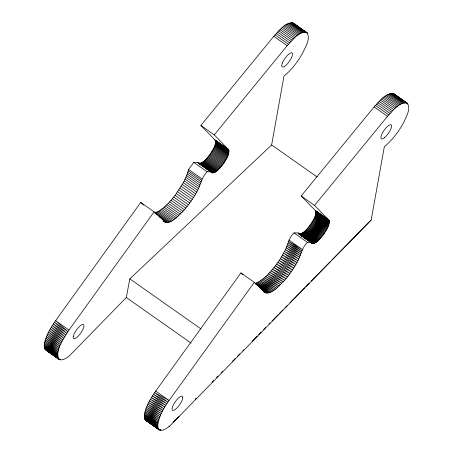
<?xml version="1.0" encoding="UTF-8"?>
<svg xmlns="http://www.w3.org/2000/svg" width="453" height="453" viewBox="0 0 453 453"><rect width="100%" height="100%" fill="white"/><g stroke="black" fill="none" stroke-linecap="round" stroke-linejoin="round"><path stroke-width="0.68" d="M144.348 417.066C144.733 407.372 150.475 398.861 155.707 391.052L240.928 272.916L254.297 282.332L263.504 290.588C269.088 298.148 278.952 285.424 283.261 281.817C288.097 276.506 292.332 270.651 295.911 264.427C300.662 257.412 301.194 248.408 307.383 242.315L311.443 242.355C315.413 246.115 320.707 237.44 323.221 234.96C325.786 230.639 330.832 225.011 328.555 219.796L314.541 205.407L301.171 195.99L374.133 106.914C379.382 101.653 385.361 92.395 393.765 93.726L407.128 103.142C411.432 108.771 406.137 116.54 403.9 122.089C398.9 131.342 392.519 140.034 384.331 146.704L371.177 220.011L169.462 426.307C166.596 428.295 162.695 431.692 159.054 429.71L145.271 419.88L144.445 417.926L144.394 415.073L157.916 423.329L157.808 427.309L159.054 429.71L145.271 419.88L158.618 429.268L144.915 419.331L158.261 428.719L144.637 418.68L157.995 428.062L144.445 417.926L157.808 427.309L144.348 417.066L157.706 426.454L144.32 416.12L157.689 425.503L144.394 415.073L157.757 424.455M205.022 167.91L198.114 163.001C203.289 164.501 207.117 157.531 210.147 154.201C212.468 150.079 217.151 144.705 214.892 139.83L200.894 125.453L273.771 36.319C279.014 31.059 284.977 21.789 293.374 23.114L307.23 32.899C310.588 39.524 305.328 47.089 302.638 53.109C297.746 61.71 291.692 69.83 283.974 76.098L271.636 144.954L129.818 278.867L126.308 297.53L69.388 355.865C66.523 357.853 62.644 361.268 58.998 359.308L46.104 350.214C42.809 347.802 44.592 342.91 45.425 339.665C47.718 332.808 51.432 326.511 55.606 320.639L140.724 202.434L154.105 211.84L163.301 220.084C168.878 227.638 178.731 214.898 183.029 211.296C187.859 205.979 192.089 200.124 195.662 193.895C200.413 186.874 200.945 177.876 207.129 171.772L211.177 171.812C215.147 175.566 220.43 166.885 222.944 164.411C225.503 160.085 230.543 154.45 228.272 149.241L214.269 134.864L200.894 125.453M154.105 211.84L68.986 330.05C64.456 337.836 54.388 349.993 58.998 359.308M168.239 222.344L154.858 212.933L159.133 211.024L164.19 207.248L169.654 201.885L175.09 195.356L183.301 182.661L186.625 175.645L188.618 169.49L193.748 162.367L197.802 162.401L211.177 171.812M298.074 232.933L311.443 242.355L298.074 232.933L294.02 232.893C288.533 237.876 287.938 245.232 284.501 251.381C281.896 256.477 278.788 261.307 275.339 265.871C269.716 272.734 263.725 280.379 255.084 283.431L267.547 293L258.64 286.721M254.297 282.332L169.077 400.469C164.224 407.423 159.649 414.925 157.916 423.329L144.547 413.946L158.154 422.122L144.779 412.74L158.476 420.837L145.102 411.46L158.878 419.489L145.509 410.101L159.371 418.068L145.991 408.68L159.932 416.596L146.551 407.213L160.566 415.078L147.191 405.695L161.279 413.515L147.899 404.127L162.061 411.919L148.675 402.536L162.899 410.31L149.524 400.911L163.799 408.674L150.424 399.269L164.762 407.015L151.387 397.609L165.775 405.367L152.406 395.956L166.834 403.719L153.465 394.303L167.938 402.077L154.569 392.666L169.077 400.469L155.707 391.052M214.269 134.864L287.145 45.725C292.23 40.883 299.088 29.983 307.23 32.899M314.541 205.407L387.502 116.33C392.751 111.076 398.731 101.812 407.128 103.142M195.237 399.206L196.228 398.198M212.089 382.043L213.578 380.531M216.551 377.502L218.035 375.99M221.506 372.457L222.497 371.443M232.412 361.347L235.384 358.317M237.366 356.301L239.841 353.776M242.819 350.747L243.81 349.739M252.236 341.16L257.191 336.109M258.674 334.597L261.154 332.072M263.635 329.546L265.617 327.53M269.082 323.997L270.073 322.983M272.055 320.967L278.499 314.405M279.49 313.397L282.961 309.863M284.943 307.842L287.423 305.316M289.897 302.797L304.767 287.649M305.758 286.641L309.229 283.108M311.211 281.087L330.537 261.404M332.026 259.886L371.177 220.011M173.023 422.156L179.105 416.443M298.867 233.907C304.393 233.867 307.83 227.785 310.996 223.941C313.097 220.033 317.428 214.92 315.192 210.379L301.171 195.99M47.367 350.526L46.104 350.214M146.823 420.843L145.713 420.305L160.158 430.254L152.378 424.767M68.986 330.05L55.606 320.639L67.848 331.664L54.468 322.253L66.738 333.3L53.369 323.889L65.685 334.954L52.305 325.543L64.666 336.613L51.297 327.191L63.703 338.266L50.334 328.844L62.803 339.914L49.434 330.486L61.959 341.539L48.601 332.094L61.183 343.131L47.82 333.697L60.476 344.699L47.106 335.254L59.836 346.217L46.472 336.777L59.281 347.683L45.912 338.244L58.794 349.104L45.425 339.665L58.386 350.463L45.023 341.013L58.069 351.743L44.694 342.304L57.831 352.949L44.456 343.51L57.678 354.082L44.23 345.684L57.61 355.129L44.252 346.63L57.633 356.075L44.349 347.491L57.735 356.93L44.541 348.244L57.922 357.683L44.807 348.901L59.519 359.637L46.699 350.429L48.935 351.998M261.806 289.45L263.504 290.588L261.279 289.02M308.969 240.985L312.525 243.431L299.49 234.054L312.859 243.471L299.858 234.042L313.227 243.465L300.26 233.975L314.054 243.284L300.69 233.861L314.518 243.102L301.149 233.686L315.011 242.87L301.641 233.448L315.52 242.587L302.151 233.17L316.052 242.253L302.683 232.831L316.602 241.868L303.238 232.446L317.179 241.438L303.81 232.015L317.768 240.951L304.399 231.528L318.363 240.424L304.994 231.002L318.969 239.852L305.605 230.435L319.58 239.252L306.217 229.83L320.197 238.606L306.828 229.19L320.815 237.933L307.445 228.516L321.426 237.23L308.057 227.808L322.032 236.494L308.669 227.078L322.638 235.741L309.269 226.319L323.221 234.96L309.858 225.543L323.804 234.167L310.435 224.745L324.359 233.363L310.996 223.941L324.903 232.548L311.534 223.131L325.418 231.721L312.055 222.304L325.917 230.9L312.547 221.483L326.381 230.084L313.012 220.668L326.823 229.28L313.453 219.858L327.23 228.476L313.861 219.059L327.61 227.689L314.24 218.267L327.944 226.925L314.58 217.508L328.249 226.172L314.886 216.755L328.521 225.452L315.158 216.03L328.753 224.75L315.384 215.334L328.94 224.093L315.577 214.677L329.093 223.465L315.724 214.048L329.195 222.882L315.826 213.465L329.263 222.327L315.9 212.904L329.291 221.817L315.928 212.395L329.269 221.364L315.9 211.947L329.212 220.939L315.849 211.523L329.105 220.577L315.741 211.16L328.969 220.266L315.599 210.849L328.787 219.999L315.192 210.379M147.989 421.635L151.489 424.014M300.684 235.118L304.122 237.508L300.616 235.101L302.853 236.721M305.271 238.301L308.714 240.685M309.858 241.483L311.579 242.672L302.111 236.002M45.594 349.886L58.556 358.884M300.9 235.339L298.612 233.737L299.727 234.524M303.182 236.942L306.041 238.946M308.329 240.549L311.755 242.95M50.051 352.785L53.403 355.141M54.519 355.922L60.107 359.846L57.893 358.227M393.198 93.46L407.609 103.527M292.808 22.848L306.183 32.254M405.225 102.061L393.765 93.726M406.341 102.842L408.011 104.02M301.5 29.083L293.374 23.114M302.615 29.87L307.627 33.397M292.174 22.69L305.554 32.101M392.564 93.301L405.928 102.723M291.466 22.65L304.841 32.055M391.851 93.261L405.22 102.678M391.064 93.346L404.427 102.769M290.679 22.735L304.054 32.146M390.214 93.544L403.578 102.961M289.829 22.933L303.204 32.339M389.308 93.85L402.677 103.267M288.923 23.239L302.304 32.644M287.961 23.658L301.336 33.063M388.346 94.269L401.709 103.686M286.93 24.202L300.311 33.607M387.315 94.807L400.679 104.23M285.871 24.841L299.246 34.247M386.25 95.447L399.614 104.864M385.135 96.195L398.504 105.611M284.756 25.589L298.136 34.994M283.612 26.438L296.987 35.844M383.985 97.044L397.355 106.461M282.434 27.384L295.809 36.789M382.808 97.99L396.177 107.406M381.602 99.02L394.971 108.437M281.228 28.42L294.603 37.825M279.999 29.558L293.374 38.964M380.373 100.158L393.742 109.575M278.759 30.764L292.134 40.17M379.133 101.364L392.496 110.781M277.508 32.055L290.883 41.466M377.876 102.655L391.245 112.078M276.256 33.414L289.631 42.825M376.624 104.014L389.993 113.431M275.011 34.836L288.391 44.241M375.378 105.436L388.748 114.852M374.133 106.914L387.502 116.33M273.771 36.319L287.145 45.725M271.636 144.954L317.14 176.959M214.892 139.83L228.499 149.439M215.305 140.3L228.68 149.705M215.441 140.611L228.822 150.022M215.549 140.974L228.929 150.385M215.605 141.398L228.98 150.804M215.628 141.846L229.008 151.257M215.6 142.355L228.98 151.766M215.532 142.916L228.907 152.321M215.43 143.499L228.805 152.904M215.277 144.128L228.657 153.539M215.09 144.784L228.465 154.196M214.858 145.487L228.238 154.892M214.586 146.206L227.967 155.617M214.28 146.959L227.661 156.364M213.946 147.723L227.321 157.129M213.567 148.51L226.947 157.921M213.159 149.314L226.54 158.72M212.717 150.124L226.098 159.53M212.259 150.94L225.634 160.345M211.761 151.761L225.141 161.166M211.24 152.587L224.62 161.993M210.702 153.397L224.076 162.808M210.147 154.201L223.522 163.612M209.563 155L222.944 164.411M208.98 155.775L222.355 165.186M208.38 156.534L221.755 165.94M207.768 157.27L221.149 166.676M207.163 157.972L220.537 167.384M206.545 158.646L219.92 168.057M205.928 159.292L219.303 168.697M205.322 159.898L218.697 169.303M204.711 160.464L218.086 169.869M204.116 160.991L217.491 170.402M203.527 161.478L216.902 170.889M202.955 161.914L216.33 171.319M202.406 162.293L215.781 171.704M201.874 162.633L215.249 172.038M201.364 162.916L214.739 172.321M200.872 163.148L214.252 172.553M200.407 163.329L213.788 172.735M199.983 163.437L213.363 172.848M300.26 233.975L313.629 243.391M199.58 163.51L212.961 172.916M212.593 172.927L197.802 162.401M300.996 235.22L298.216 233.255L298.391 233.533M198.878 163.476L205.011 167.786M206.687 168.963L209.473 170.923M210.588 171.71L212.259 172.882M304.512 237.848L308.623 240.679M205.277 168.074L209.484 171.041M209.733 171.211L211.964 172.78M300.537 235.084L304.178 237.661M304.433 237.831L308.635 240.803M309.444 241.358L310.56 242.145M294.02 232.893L307.383 242.315M193.748 162.367L207.129 171.772M288.884 240.016L302.247 249.433L288.521 241.443L301.891 250.86L288.068 242.955L301.432 252.372L287.519 244.529L300.883 253.952L286.891 246.172L300.254 255.588L286.171 247.859L299.541 257.281L285.373 249.603L298.742 259.02L284.501 251.381L297.87 260.798L283.561 253.182L296.925 262.598L282.542 255.005L295.911 264.427L281.472 256.84L294.835 266.256L280.333 258.68L293.697 268.102L279.15 260.509L292.513 269.931L277.916 262.321L291.279 271.743L276.641 264.116L290.011 273.533L275.339 265.871L288.703 275.288L274.003 267.581L287.372 277.004L272.644 269.246L286.007 278.669L271.273 270.849L284.643 280.265L269.897 272.395L283.261 281.817L268.51 273.867L281.879 283.284L267.134 275.248L280.503 284.665L265.769 276.551L279.133 285.968L264.427 277.751L277.791 287.174L263.108 278.855L276.477 288.272L261.817 279.858L275.186 289.274L260.566 280.752L273.935 290.169L259.359 281.523L272.729 290.939L258.204 282.185L271.574 291.602L257.106 282.717L270.475 292.134L256.064 283.136L269.427 292.553L255.084 283.431L268.453 292.848M188.618 169.49L201.998 178.901M188.255 170.917L201.636 180.322M187.802 172.429L201.183 181.84M187.253 174.009L200.634 183.414M186.625 175.645L200.005 185.056M185.911 177.338L199.286 186.744M185.113 179.082L198.493 188.488M184.241 180.86L197.621 190.266M183.301 182.661L196.681 192.066M182.287 184.49L195.662 193.895M181.217 186.319L194.592 195.73M180.079 188.165L193.454 197.57M178.895 189.994L192.27 199.399M177.661 191.806L191.041 201.217M176.393 193.601L189.773 203.006M175.09 195.356L188.465 204.762M173.754 197.072L187.134 206.477M172.395 198.737L185.775 208.142M171.03 200.339L184.411 209.745M169.654 201.885L183.029 211.296M168.273 203.357L181.647 212.768M166.897 204.739L180.277 214.15M165.532 206.047L178.907 215.452M164.19 207.248L177.57 216.659M162.876 208.352L176.251 217.757M161.585 209.354L174.966 218.765M160.339 210.249L173.714 219.66M159.133 211.024L172.508 220.43M157.978 211.687L171.353 221.092M156.88 212.219L170.254 221.625M155.838 212.638L169.218 222.044M158.98 216.613L167.338 222.497M162.185 219.297L163.301 220.084M162.604 219.79L166.506 222.531M262.264 289.897L266.715 293.04L260.181 288.102M163.527 220.866L165.758 222.434M263.182 290.979L265.968 292.938L263.227 290.911M163.42 221.041L165.09 222.213M163.391 221.087L164.507 221.874M129.818 278.867L200.996 328.935M126.308 297.53L191.115 343.114M168.975 425.962L169.462 426.307M305.707 238.731L308.555 240.741M44.303 344.637L57.678 354.082M147.938 421.63L151.268 423.98M299.156 234.008L300.866 235.226M301.998 236.036L305.979 238.867M307.683 240.084L310.526 242.106M54.57 355.792L56.784 357.417M240.928 272.916L242.978 274.75M140.724 202.434L143.794 205.181M73.233 336.721L73.205 337.853A8.596 2.65 -54.9 0 0 78.465 335.922A8.596 2.65 -54.9 0 0 83.907 326.46L83.935 325.333A8.596 2.65 -54.9 0 0 78.675 327.264A8.596 2.65 -54.9 0 0 73.233 336.721M182.836 397.445L182.112 400.327A8.596 2.65 -54.8 0 1 173.958 410.242A8.596 2.65 -54.8 0 1 173.952 403.793A8.596 2.65 -54.8 0 1 182.106 396.12L182.836 397.445M282.429 62.99L282.259 63.409A8.596 2.65 -54.9 0 0 287.123 64.162A8.596 2.65 -54.9 0 0 292.038 52.871A8.596 2.65 -54.9 0 0 283.017 61.659L282.429 62.99M160.826 430.35L159.66 429.557L160.826 430.35M311.975 243.159L310.866 242.372L311.975 243.159M265.299 292.717L263.629 291.539L265.299 292.717M264.711 292.378L263.601 291.59L264.711 292.378M384.484 137.695A8.596 2.65 -54.8 0 0 391.551 125.294A8.596 2.65 -54.8 0 0 382.706 132.452A8.596 2.65 -54.8 0 0 384.484 137.695"/></g></svg>
